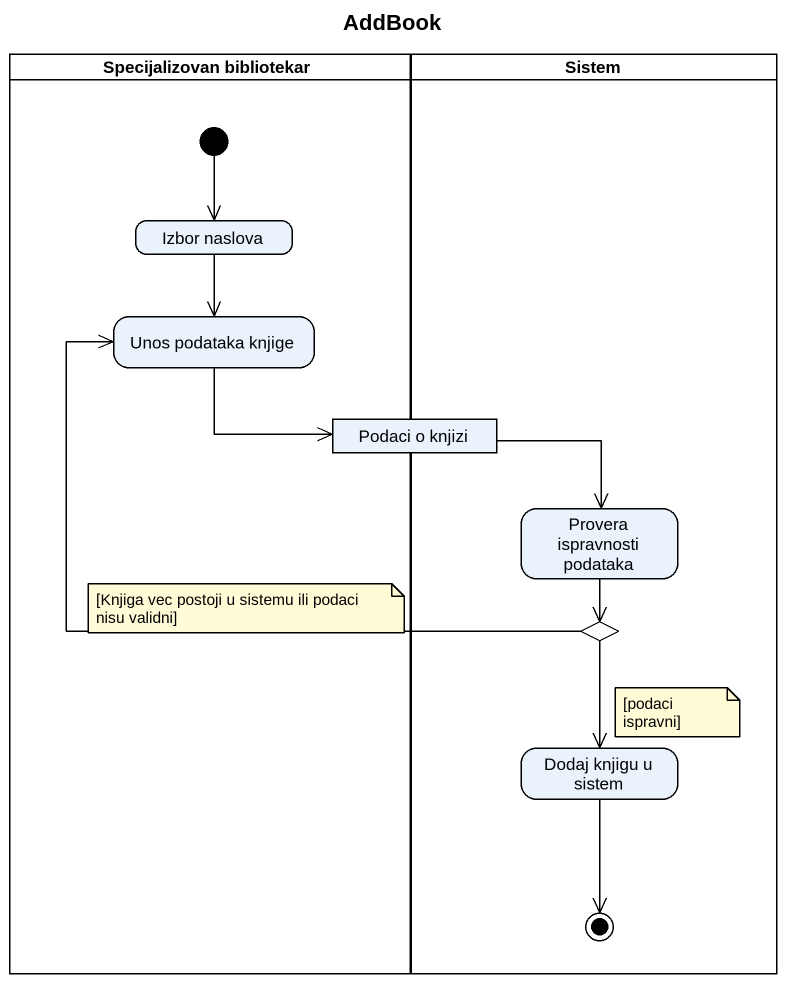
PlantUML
@startuml
title AddBook
hide empty description
state "Specijalizovan bibliotekar" as Specijalizovan_bibliotekar <<partition>> {
  state "Izbor naslova" as Izbor_naslova
  state "Unos podataka knjige" as Unos_podataka_knjige
  [*] --> Izbor_naslova
}
state Sistem <<partition>> {
  state "Provera ispravnosti podataka" as Provera_ispravnosti_podataka
  state choice1 <<choice>>
  state "Dodaj knjigu u sistem" as Dodaj_knjigu_u_sistem
  Dodaj_knjigu_u_sistem --> [*]
}
state "Podaci o knjizi" as Podaci_o_knjizi <<object>>
Izbor_naslova --> Unos_podataka_knjige
Unos_podataka_knjige -right-> Podaci_o_knjizi
Podaci_o_knjizi -right-> Provera_ispravnosti_podataka
Provera_ispravnosti_podataka --> choice1
choice1 -up-> Unos_podataka_knjige
choice1 --> Dodaj_knjigu_u_sistem
note as N1
  [Knjiga vec postoji u sistemu ili podaci nisu validni]
end note
note as N2
  [podaci ispravni]
end note
@enduml
